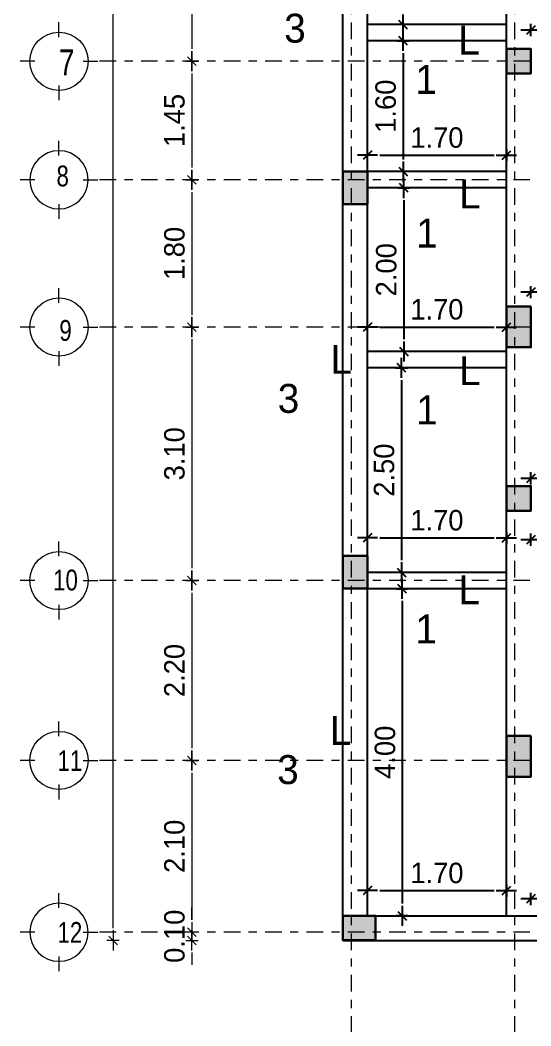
# Model space of a CAD drawing. Header units: inches. Extents: x -1583 to -1389, y -6910 to -6586.
# Drawn here: x -1456.9 to -1450.64, y -6733.02 to -6720.72 of the extents above; entities that cross this region are included whole.
import ezdxf

# ---------------------------------------------------------------- set-up
doc = ezdxf.new("R2010")
doc.units = ezdxf.units.IN
doc.header["$MEASUREMENT"] = 0
doc.linetypes.add('CENTERX2', pattern=[101.6, 63.5, -12.7, 12.7, -12.7])
doc.linetypes.add('DASHDOTX2', pattern=[50.8, 25.4, -12.7, 0, -12.7])
for name, color, linetype in [('Axsis', 8, 'CENTERX2'), ('footing', 5, 'Continuous'), ('U-r-p', 7, 'Continuous')]:
    doc.layers.add(name, color=color, linetype=linetype)
for name, color, linetype, lineweight in [('COLUMNS', 3, 'Continuous', 30), ('dime', 240, 'Continuous', 13), ('ejes', 134, 'Continuous', 15), ('F DIM IN', 147, 'Continuous', 5), ('st', 41, 'Continuous', 15), ('wall', 7, 'Continuous', 30)]:
    doc.layers.add(name, color=color, linetype=linetype, lineweight=lineweight)
doc.styles.add('ARIAL', font='arialbd.ttf', dxfattribs={"width": 0.8, "height": 500})
doc.styles.add('AX', font='xarab.shx', dxfattribs={"height": 0.12})
doc.styles.add('SOSA', font='sosa.shx')
doc.dimstyles.new('DIM-50', dxfattribs={"dimtxt": 0.25, "dimasz": 0.15, "dimexe": 0, "dimexo": 0, "dimgap": 0.05, "dimtad": 1, "dimzin": 0, "dimdsep": 46, "dimtxsty": 'SOSA', "dimblk1": 'DIM-TICK', "dimblk2": 'DIM-TICK', "dimsah": 1, "dimcen": 1, "dimse1": 1, "dimse2": 1, "dimclrd": 251, "dimclrt": 4, "dimadec": 0, "dimazin": 0, "dimtfac": 1.5, "dimtix": 1, "dimtmove": 0, "dimatfit": 0, "dimldrblk": 'DIM-TICK', "dimfxl": 1, "dimtolj": 1, "dimtzin": 0, "dimarcsym": 0})

# ---------------------------------------------------------------- blocks, each defined once
blk = doc.blocks.new('12556')
at = {"layer": 'COLUMNS'}
h = blk.add_hatch(color=1, dxfattribs=at)
h.set_gradient(color1=(0, 255, 0), color2=(0, 77, 0), rotation=45, centered=1, one_color=1, tint=0.15, name='INVCYLINDER')
h.paths.add_polyline_path([(764545.961, 2210423.449), (764545.661, 2210423.449), (764545.661, 2210422.949), (764545.961, 2210422.949)])
h = blk.add_hatch(color=1, dxfattribs=at)
h.set_gradient(color1=(0, 255, 0), color2=(0, 77, 0), rotation=45, centered=1, one_color=1, tint=0.15, name='INVCYLINDER')
h.paths.add_polyline_path([(764545.961, 2210418.197), (764545.661, 2210418.197), (764545.661, 2210417.697), (764545.961, 2210417.697)])
at = {"layer": 'COLUMNS', "color": 3}
for points in [[(764545.961, 2210423.449), (764545.661, 2210423.449), (764545.661, 2210422.949), (764545.961, 2210422.949)], [(764545.961, 2210418.197), (764545.661, 2210418.197), (764545.661, 2210417.697), (764545.961, 2210417.697)]]:
    blk.add_lwpolyline(points, close=True, dxfattribs=at)
blk = doc.blocks.new('44545')
at = {"layer": 'COLUMNS'}
h = blk.add_hatch(color=1, dxfattribs=at)
h.set_gradient(color1=(0, 255, 0), color2=(0, 77, 0), rotation=45, centered=1, one_color=1, tint=0.15, name='INVCYLINDER')
h.paths.add_polyline_path([(764585.932, 2210425.737), (764585.632, 2210425.737), (764585.632, 2210425.337), (764585.932, 2210425.337)])
h = blk.add_hatch(color=1, dxfattribs=at)
h.set_gradient(color1=(0, 255, 0), color2=(0, 77, 0), rotation=45, centered=1, one_color=1, tint=0.15, name='INVCYLINDER')
h.paths.add_polyline_path([(764585.932, 2210421.037), (764585.632, 2210421.037), (764585.632, 2210420.637), (764585.932, 2210420.637)])
h = blk.add_hatch(color=1, dxfattribs=at)
h.set_gradient(color1=(0, 255, 0), color2=(0, 77, 0), rotation=45, centered=1, one_color=1, tint=0.15, name='INVCYLINDER')
h.paths.add_polyline_path([(764586.032, 2210416.337), (764586.032, 2210416.637), (764585.632, 2210416.637), (764585.632, 2210416.337)])
at = {"layer": 'COLUMNS', "color": 3}
for points in [[(764585.932, 2210425.737), (764585.632, 2210425.737), (764585.632, 2210425.337), (764585.932, 2210425.337)], [(764585.932, 2210421.037), (764585.632, 2210421.037), (764585.632, 2210420.637), (764585.932, 2210420.637)], [(764586.032, 2210416.337), (764586.032, 2210416.637), (764585.632, 2210416.637), (764585.632, 2210416.337)]]:
    blk.add_lwpolyline(points, close=True, dxfattribs=at)
blk = doc.blocks.new('1215447849')
at = {"layer": 'F DIM IN', "color": 0}
for p, q in [((2873.41, -5903.636), (2873.41, -5903.456)), ((2873.114, -5903.932), (2872.934, -5903.932)), ((2873.706, -5903.932), (2873.886, -5903.932)), ((2873.41, -5904.228), (2873.41, -5904.408))]:
    blk.add_line(p, q, dxfattribs=at)
blk.add_circle((2873.41, -5903.932), 0.356, dxfattribs=at)
blk = doc.blocks.new('DIM-TICK')
for p, q in [((-0.82, 0), (0.82, 0)), ((-0.354, -0.354), (0.354, 0.354)), ((0, 0.5), (0, -0.5))]:
    blk.add_line(p, q)
blk = doc.blocks.new('*D30')
at = {"layer": 'Defpoints', "color": 0, "transparency": 16777216}
for p in [(-1799.291, -6615.995), (-1799.469, -6618.345), (-1799.291, -6618.345)]:
    blk.add_point(p, dxfattribs=at)
at = {"layer": 'dime', "color": 251, "lineweight": -2, "transparency": 16777216}
blk.add_line((-1799.469, -6616.145), (-1799.469, -6618.195), dxfattribs=at)
at = {"layer": 'dime', "color": 251, "lineweight": -2, "transparency": 16777216, "xscale": 0.15, "yscale": 0.15, "zscale": 0.15}
for p, rotation in [((-1799.469, -6615.995), 90), ((-1799.469, -6618.345), 270)]:
    blk.add_blockref('DIM-TICK', p, dxfattribs=dict(at, rotation=rotation))
at = {"layer": 'dime', "color": 4, "transparency": 16777216, "insert": (-1799.682, -6617.17), "char_height": 0.25, "attachment_point": 5, "rotation": 90, "style": 'SOSA'}
blk.add_mtext('\\A1;2.35', dxfattribs=at)
blk = doc.blocks.new('*D31')
at = {"layer": 'Defpoints', "color": 0, "transparency": 16777216}
for p in [(-1799.291, -6618.345), (-1799.469, -6619.795), (-1799.304, -6619.795)]:
    blk.add_point(p, dxfattribs=at)
at = {"layer": 'dime', "color": 251, "lineweight": -2, "transparency": 16777216}
blk.add_line((-1799.469, -6618.495), (-1799.469, -6619.645), dxfattribs=at)
at = {"layer": 'dime', "color": 251, "lineweight": -2, "transparency": 16777216, "xscale": 0.15, "yscale": 0.15, "zscale": 0.15}
for p, rotation in [((-1799.469, -6618.345), 90), ((-1799.469, -6619.795), 270)]:
    blk.add_blockref('DIM-TICK', p, dxfattribs=dict(at, rotation=rotation))
at = {"layer": 'dime', "color": 4, "transparency": 16777216, "insert": (-1799.682, -6619.07), "char_height": 0.25, "attachment_point": 5, "rotation": 90, "style": 'SOSA'}
blk.add_mtext('\\A1;1.45', dxfattribs=at)
blk = doc.blocks.new('*D32')
at = {"layer": 'Defpoints', "color": 0, "transparency": 16777216}
for p in [(-1799.304, -6619.795), (-1799.469, -6621.595), (-1799.345, -6621.595)]:
    blk.add_point(p, dxfattribs=at)
at = {"layer": 'dime', "color": 251, "lineweight": -2, "transparency": 16777216}
blk.add_line((-1799.469, -6619.945), (-1799.469, -6621.445), dxfattribs=at)
at = {"layer": 'dime', "color": 251, "lineweight": -2, "transparency": 16777216, "xscale": 0.15, "yscale": 0.15, "zscale": 0.15}
for p, rotation in [((-1799.469, -6619.795), 90), ((-1799.469, -6621.595), 270)]:
    blk.add_blockref('DIM-TICK', p, dxfattribs=dict(at, rotation=rotation))
at = {"layer": 'dime', "color": 4, "transparency": 16777216, "insert": (-1799.682, -6620.695), "char_height": 0.25, "attachment_point": 5, "rotation": 90, "style": 'SOSA'}
blk.add_mtext('\\A1;1.80', dxfattribs=at)
blk = doc.blocks.new('*D33')
at = {"layer": 'Defpoints', "color": 0, "transparency": 16777216}
for p in [(-1799.345, -6621.595), (-1799.469, -6624.695), (-1799.414, -6624.695)]:
    blk.add_point(p, dxfattribs=at)
at = {"layer": 'dime', "color": 251, "lineweight": -2, "transparency": 16777216}
blk.add_line((-1799.469, -6621.745), (-1799.469, -6624.545), dxfattribs=at)
at = {"layer": 'dime', "color": 251, "lineweight": -2, "transparency": 16777216, "xscale": 0.15, "yscale": 0.15, "zscale": 0.15}
for p, rotation in [((-1799.469, -6621.595), 90), ((-1799.469, -6624.695), 270)]:
    blk.add_blockref('DIM-TICK', p, dxfattribs=dict(at, rotation=rotation))
at = {"layer": 'dime', "color": 4, "transparency": 16777216, "insert": (-1799.682, -6623.145), "char_height": 0.25, "attachment_point": 5, "rotation": 90, "style": 'SOSA'}
blk.add_mtext('\\A1;3.10', dxfattribs=at)
blk = doc.blocks.new('*D34')
at = {"layer": 'Defpoints', "color": 0, "transparency": 16777216}
for p in [(-1799.414, -6624.695), (-1799.469, -6626.895), (-1799.335, -6626.895)]:
    blk.add_point(p, dxfattribs=at)
at = {"layer": 'dime', "color": 251, "lineweight": -2, "transparency": 16777216}
blk.add_line((-1799.469, -6624.845), (-1799.469, -6626.745), dxfattribs=at)
at = {"layer": 'dime', "color": 251, "lineweight": -2, "transparency": 16777216, "xscale": 0.15, "yscale": 0.15, "zscale": 0.15}
for p, rotation in [((-1799.469, -6624.695), 90), ((-1799.469, -6626.895), 270)]:
    blk.add_blockref('DIM-TICK', p, dxfattribs=dict(at, rotation=rotation))
at = {"layer": 'dime', "color": 4, "transparency": 16777216, "insert": (-1799.682, -6625.795), "char_height": 0.25, "attachment_point": 5, "rotation": 90, "style": 'SOSA'}
blk.add_mtext('\\A1;2.20', dxfattribs=at)
blk = doc.blocks.new('*D35')
at = {"layer": 'Defpoints', "color": 0, "transparency": 16777216}
for p in [(-1799.335, -6626.895), (-1799.521, -6628.995), (-1799.469, -6628.995)]:
    blk.add_point(p, dxfattribs=at)
at = {"layer": 'dime', "color": 251, "lineweight": -2, "transparency": 16777216}
blk.add_line((-1799.469, -6627.045), (-1799.469, -6628.845), dxfattribs=at)
at = {"layer": 'dime', "color": 251, "lineweight": -2, "transparency": 16777216, "xscale": 0.15, "yscale": 0.15, "zscale": 0.15}
for p, rotation in [((-1799.469, -6626.895), 90), ((-1799.469, -6628.995), 270)]:
    blk.add_blockref('DIM-TICK', p, dxfattribs=dict(at, rotation=rotation))
at = {"layer": 'dime', "color": 4, "transparency": 16777216, "insert": (-1799.682, -6627.945), "char_height": 0.25, "attachment_point": 5, "rotation": 90, "style": 'SOSA'}
blk.add_mtext('\\A1;2.10', dxfattribs=at)
blk = doc.blocks.new('*D36')
at = {"layer": 'Defpoints', "color": 0, "transparency": 16777216}
for p in [(-1799.521, -6628.995), (-1799.469, -6629.095), (-1797.62, -6629.095)]:
    blk.add_point(p, dxfattribs=at)
at = {"layer": 'dime', "color": 251, "lineweight": -2, "transparency": 16777216}
for p, q in [((-1799.469, -6628.845), (-1799.469, -6628.695)), ((-1799.469, -6628.995), (-1799.469, -6629.095)), ((-1799.469, -6629.245), (-1799.469, -6629.395))]:
    blk.add_line(p, q, dxfattribs=at)
at = {"layer": 'dime', "color": 251, "lineweight": -2, "transparency": 16777216, "xscale": 0.15, "yscale": 0.15, "zscale": 0.15}
for p, rotation in [((-1799.469, -6628.995), 270), ((-1799.469, -6629.095), 90)]:
    blk.add_blockref('DIM-TICK', p, dxfattribs=dict(at, rotation=rotation))
at = {"layer": 'dime', "color": 4, "transparency": 16777216, "insert": (-1799.682, -6629.045), "char_height": 0.25, "attachment_point": 5, "rotation": 90, "style": 'SOSA'}
blk.add_mtext('\\A1;0.10', dxfattribs=at)
blk = doc.blocks.new('*D38')
at = {"layer": 'Defpoints', "color": 0, "transparency": 16777216}
for p in [(-1800.434, -6599.095), (-1797.62, -6599.095), (-1797.62, -6629.095)]:
    blk.add_point(p, dxfattribs=at)
at = {"layer": 'dime', "color": 251, "lineweight": -2, "transparency": 16777216}
blk.add_line((-1800.434, -6628.945), (-1800.434, -6599.245), dxfattribs=at)
at = {"layer": 'dime', "color": 251, "lineweight": -2, "transparency": 16777216, "xscale": 0.15, "yscale": 0.15, "zscale": 0.15}
for p, rotation in [((-1800.434, -6599.095), 90), ((-1800.434, -6629.095), 270)]:
    blk.add_blockref('DIM-TICK', p, dxfattribs=dict(at, rotation=rotation))
at = {"layer": 'dime', "color": 4, "transparency": 16777216, "insert": (-1800.648, -6614.095), "char_height": 0.25, "attachment_point": 5, "rotation": 90, "style": 'SOSA'}
blk.add_mtext('\\A1;30.00', dxfattribs=at)
blk = doc.blocks.new('*D39')
at = {"layer": 'Defpoints', "color": 0, "transparency": 16777216}
for p in [(-1797.62, -6629.095), (-1797.52, -6629.095), (-1797.52, -6631.547)]:
    blk.add_point(p, dxfattribs=at)
at = {"layer": 'dime', "color": 251, "lineweight": -2, "transparency": 16777216}
for p, q in [((-1797.77, -6631.547), (-1797.92, -6631.547)), ((-1797.62, -6631.547), (-1797.52, -6631.547)), ((-1797.37, -6631.547), (-1797.22, -6631.547))]:
    blk.add_line(p, q, dxfattribs=at)
at = {"layer": 'dime', "color": 251, "lineweight": -2, "transparency": 16777216, "xscale": 0.15, "yscale": 0.15, "zscale": 0.15}
blk.add_blockref('DIM-TICK', (-1797.62, -6631.547), dxfattribs=at)
at = {"layer": 'dime', "color": 251, "lineweight": -2, "transparency": 16777216, "xscale": 0.15, "yscale": 0.15, "zscale": 0.15, "rotation": 180}
blk.add_blockref('DIM-TICK', (-1797.52, -6631.547), dxfattribs=at)
at = {"layer": 'dime', "color": 4, "transparency": 16777216, "insert": (-1797.57, -6631.333), "char_height": 0.25, "attachment_point": 5, "style": 'SOSA'}
blk.add_mtext('\\A1;0.10', dxfattribs=at)
blk = doc.blocks.new('*D40')
at = {"layer": 'Defpoints', "color": 0, "transparency": 16777216}
for p in [(-1797.52, -6629.095), (-1795.52, -6630.349), (-1795.52, -6631.547)]:
    blk.add_point(p, dxfattribs=at)
at = {"layer": 'dime', "color": 251, "lineweight": -2, "transparency": 16777216}
blk.add_line((-1797.37, -6631.547), (-1795.67, -6631.547), dxfattribs=at)
at = {"layer": 'dime', "color": 251, "lineweight": -2, "transparency": 16777216, "xscale": 0.15, "yscale": 0.15, "zscale": 0.15, "rotation": 180}
blk.add_blockref('DIM-TICK', (-1797.52, -6631.547), dxfattribs=at)
at = {"layer": 'dime', "color": 251, "lineweight": -2, "transparency": 16777216, "xscale": 0.15, "yscale": 0.15, "zscale": 0.15}
blk.add_blockref('DIM-TICK', (-1795.52, -6631.547), dxfattribs=at)
at = {"layer": 'dime', "color": 4, "transparency": 16777216, "insert": (-1796.52, -6631.333), "char_height": 0.25, "attachment_point": 5, "style": 'SOSA'}
blk.add_mtext('\\A1;2.00', dxfattribs=at)
blk = doc.blocks.new('*D51')
at = {"layer": 'Defpoints', "color": 0, "transparency": 16777216}
for p in [(-1797.62, -6629.095), (-1781.62, -6629.095), (-1781.62, -6632.051)]:
    blk.add_point(p, dxfattribs=at)
at = {"layer": 'dime', "color": 251, "lineweight": -2, "transparency": 16777216}
blk.add_line((-1797.47, -6632.051), (-1781.77, -6632.051), dxfattribs=at)
at = {"layer": 'dime', "color": 251, "lineweight": -2, "transparency": 16777216, "xscale": 0.15, "yscale": 0.15, "zscale": 0.15, "rotation": 180}
blk.add_blockref('DIM-TICK', (-1797.62, -6632.051), dxfattribs=at)
at = {"layer": 'dime', "color": 251, "lineweight": -2, "transparency": 16777216, "xscale": 0.15, "yscale": 0.15, "zscale": 0.15}
blk.add_blockref('DIM-TICK', (-1781.62, -6632.051), dxfattribs=at)
at = {"layer": 'dime', "color": 4, "transparency": 16777216, "insert": (-1789.62, -6631.837), "char_height": 0.25, "attachment_point": 5, "style": 'SOSA'}
blk.add_mtext('\\A1;16.00', dxfattribs=at)
blk = doc.blocks.new('U-r-p')
at = {"layer": 'U-r-p', "color": 4, "style": 'AX', "flags": 4}
for tag, p, height in [('R', (0.1356, 0.2047), 0.2304), ('1', (-0.3182, -0.04), 0.192)]:
    blk.add_attdef(tag, p, '', height=height, dxfattribs=at)
blk = doc.blocks.new('*D349')
at = {"layer": 'Defpoints', "color": 0, "transparency": 16777216}
for p in [(-1449.444, -6720.84), (-1450.644, -6721.121), (-1449.444, -6721.121)]:
    blk.add_point(p, dxfattribs=at)
at = {"layer": 'footing', "color": 251, "lineweight": -2, "transparency": 16777216}
blk.add_line((-1450.494, -6720.84), (-1449.594, -6720.84), dxfattribs=at)
at = {"layer": 'footing', "color": 251, "lineweight": -2, "transparency": 16777216, "xscale": 0.15, "yscale": 0.15, "zscale": 0.15, "rotation": 180}
blk.add_blockref('DIM-TICK', (-1450.644, -6720.84), dxfattribs=at)
at = {"layer": 'footing', "color": 251, "lineweight": -2, "transparency": 16777216, "xscale": 0.15, "yscale": 0.15, "zscale": 0.15}
blk.add_blockref('DIM-TICK', (-1449.444, -6720.84), dxfattribs=at)
at = {"layer": 'footing', "color": 4, "transparency": 16777216, "insert": (-1450.044, -6720.626), "char_height": 0.25, "attachment_point": 5, "style": 'SOSA'}
blk.add_mtext('\\A1;1.20', dxfattribs=at)
blk = doc.blocks.new('*D351')
at = {"layer": 'Defpoints', "color": 0, "transparency": 16777216}
for p in [(-1452.644, -6718.671), (-1452.21, -6718.671), (-1452.644, -6720.771)]:
    blk.add_point(p, dxfattribs=at)
at = {"layer": 'footing', "color": 251, "lineweight": -2, "transparency": 16777216}
blk.add_line((-1452.21, -6720.621), (-1452.21, -6718.821), dxfattribs=at)
at = {"layer": 'footing', "color": 251, "lineweight": -2, "transparency": 16777216, "xscale": 0.15, "yscale": 0.15, "zscale": 0.15}
for p, rotation in [((-1452.21, -6718.671), 90), ((-1452.21, -6720.771), 270)]:
    blk.add_blockref('DIM-TICK', p, dxfattribs=dict(at, rotation=rotation))
at = {"layer": 'footing', "color": 4, "transparency": 16777216, "insert": (-1452.424, -6719.721), "char_height": 0.25, "attachment_point": 5, "rotation": 90, "style": 'SOSA'}
blk.add_mtext('\\A1;2.10', dxfattribs=at)
blk = doc.blocks.new('*D353')
at = {"layer": 'Defpoints', "color": 0, "transparency": 16777216}
for p in [(-1452.644, -6720.971), (-1452.644, -6722.571), (-1452.207, -6722.571)]:
    blk.add_point(p, dxfattribs=at)
at = {"layer": 'footing', "color": 251, "lineweight": -2, "transparency": 16777216}
blk.add_line((-1452.207, -6721.121), (-1452.207, -6722.421), dxfattribs=at)
at = {"layer": 'footing', "color": 251, "lineweight": -2, "transparency": 16777216, "xscale": 0.15, "yscale": 0.15, "zscale": 0.15}
for p, rotation in [((-1452.207, -6720.971), 90), ((-1452.207, -6722.571), 270)]:
    blk.add_blockref('DIM-TICK', p, dxfattribs=dict(at, rotation=rotation))
at = {"layer": 'footing', "color": 4, "transparency": 16777216, "insert": (-1452.421, -6721.771), "char_height": 0.25, "attachment_point": 5, "rotation": 90, "style": 'SOSA'}
blk.add_mtext('\\A1;1.60', dxfattribs=at)
blk = doc.blocks.new('*D354')
at = {"layer": 'Defpoints', "color": 0, "transparency": 16777216}
for p in [(-1450.944, -6722.37), (-1452.644, -6722.571), (-1450.944, -6722.571)]:
    blk.add_point(p, dxfattribs=at)
at = {"layer": 'footing', "color": 251, "lineweight": -2, "transparency": 16777216}
blk.add_line((-1452.494, -6722.37), (-1451.094, -6722.37), dxfattribs=at)
at = {"layer": 'footing', "color": 251, "lineweight": -2, "transparency": 16777216, "xscale": 0.15, "yscale": 0.15, "zscale": 0.15, "rotation": 180}
blk.add_blockref('DIM-TICK', (-1452.644, -6722.37), dxfattribs=at)
at = {"layer": 'footing', "color": 251, "lineweight": -2, "transparency": 16777216, "xscale": 0.15, "yscale": 0.15, "zscale": 0.15}
blk.add_blockref('DIM-TICK', (-1450.944, -6722.37), dxfattribs=at)
at = {"layer": 'footing', "color": 4, "transparency": 16777216, "insert": (-1451.794, -6722.156), "char_height": 0.25, "attachment_point": 5, "style": 'SOSA'}
blk.add_mtext('\\A1;1.70', dxfattribs=at)
blk = doc.blocks.new('*D355')
at = {"layer": 'Defpoints', "color": 0, "transparency": 16777216}
for p in [(-1452.644, -6722.771), (-1452.644, -6724.771), (-1452.199, -6724.771)]:
    blk.add_point(p, dxfattribs=at)
at = {"layer": 'footing', "color": 251, "lineweight": -2, "transparency": 16777216}
blk.add_line((-1452.199, -6722.921), (-1452.199, -6724.621), dxfattribs=at)
at = {"layer": 'footing', "color": 251, "lineweight": -2, "transparency": 16777216, "xscale": 0.15, "yscale": 0.15, "zscale": 0.15}
for p, rotation in [((-1452.199, -6722.771), 90), ((-1452.199, -6724.771), 270)]:
    blk.add_blockref('DIM-TICK', p, dxfattribs=dict(at, rotation=rotation))
at = {"layer": 'footing', "color": 4, "transparency": 16777216, "insert": (-1452.413, -6723.771), "char_height": 0.25, "attachment_point": 5, "rotation": 90, "style": 'SOSA'}
blk.add_mtext('\\A1;2.00', dxfattribs=at)
blk = doc.blocks.new('*D356')
at = {"layer": 'Defpoints', "color": 0, "transparency": 16777216}
for p in [(-1450.944, -6724.471), (-1452.644, -6724.771), (-1450.944, -6724.771)]:
    blk.add_point(p, dxfattribs=at)
at = {"layer": 'footing', "color": 251, "lineweight": -2, "transparency": 16777216}
blk.add_line((-1452.494, -6724.471), (-1451.094, -6724.471), dxfattribs=at)
at = {"layer": 'footing', "color": 251, "lineweight": -2, "transparency": 16777216, "xscale": 0.15, "yscale": 0.15, "zscale": 0.15, "rotation": 180}
blk.add_blockref('DIM-TICK', (-1452.644, -6724.471), dxfattribs=at)
at = {"layer": 'footing', "color": 251, "lineweight": -2, "transparency": 16777216, "xscale": 0.15, "yscale": 0.15, "zscale": 0.15}
blk.add_blockref('DIM-TICK', (-1450.944, -6724.471), dxfattribs=at)
at = {"layer": 'footing', "color": 4, "transparency": 16777216, "insert": (-1451.794, -6724.256), "char_height": 0.25, "attachment_point": 5, "style": 'SOSA'}
blk.add_mtext('\\A1;1.70', dxfattribs=at)
blk = doc.blocks.new('*D357')
at = {"layer": 'Defpoints', "color": 0, "transparency": 16777216}
for p in [(-1452.644, -6724.971), (-1452.644, -6727.471), (-1452.227, -6727.471)]:
    blk.add_point(p, dxfattribs=at)
at = {"layer": 'footing', "color": 251, "lineweight": -2, "transparency": 16777216}
blk.add_line((-1452.227, -6725.121), (-1452.227, -6727.321), dxfattribs=at)
at = {"layer": 'footing', "color": 251, "lineweight": -2, "transparency": 16777216, "xscale": 0.15, "yscale": 0.15, "zscale": 0.15}
for p, rotation in [((-1452.227, -6724.971), 90), ((-1452.227, -6727.471), 270)]:
    blk.add_blockref('DIM-TICK', p, dxfattribs=dict(at, rotation=rotation))
at = {"layer": 'footing', "color": 4, "transparency": 16777216, "insert": (-1452.44, -6726.221), "char_height": 0.25, "attachment_point": 5, "rotation": 90, "style": 'SOSA'}
blk.add_mtext('\\A1;2.50', dxfattribs=at)
blk = doc.blocks.new('*D358')
at = {"layer": 'Defpoints', "color": 0, "transparency": 16777216}
for p in [(-1450.944, -6727.049), (-1452.644, -6727.471), (-1450.944, -6727.471)]:
    blk.add_point(p, dxfattribs=at)
at = {"layer": 'footing', "color": 251, "lineweight": -2, "transparency": 16777216}
blk.add_line((-1452.494, -6727.049), (-1451.094, -6727.049), dxfattribs=at)
at = {"layer": 'footing', "color": 251, "lineweight": -2, "transparency": 16777216, "xscale": 0.15, "yscale": 0.15, "zscale": 0.15, "rotation": 180}
blk.add_blockref('DIM-TICK', (-1452.644, -6727.049), dxfattribs=at)
at = {"layer": 'footing', "color": 251, "lineweight": -2, "transparency": 16777216, "xscale": 0.15, "yscale": 0.15, "zscale": 0.15}
blk.add_blockref('DIM-TICK', (-1450.944, -6727.049), dxfattribs=at)
at = {"layer": 'footing', "color": 4, "transparency": 16777216, "insert": (-1451.794, -6726.835), "char_height": 0.25, "attachment_point": 5, "style": 'SOSA'}
blk.add_mtext('\\A1;1.70', dxfattribs=at)
blk = doc.blocks.new('*D359')
at = {"layer": 'Defpoints', "color": 0, "transparency": 16777216}
for p in [(-1450.644, -6726.322), (-1450.644, -6726.471), (-1445.444, -6726.471)]:
    blk.add_point(p, dxfattribs=at)
at = {"layer": 'footing', "color": 251, "lineweight": -2, "transparency": 16777216}
blk.add_line((-1445.594, -6726.322), (-1450.494, -6726.322), dxfattribs=at)
at = {"layer": 'footing', "color": 251, "lineweight": -2, "transparency": 16777216, "xscale": 0.15, "yscale": 0.15, "zscale": 0.15, "rotation": 180}
blk.add_blockref('DIM-TICK', (-1450.644, -6726.322), dxfattribs=at)
at = {"layer": 'footing', "color": 251, "lineweight": -2, "transparency": 16777216, "xscale": 0.15, "yscale": 0.15, "zscale": 0.15}
blk.add_blockref('DIM-TICK', (-1445.444, -6726.322), dxfattribs=at)
at = {"layer": 'footing', "color": 4, "transparency": 16777216, "insert": (-1448.044, -6726.108), "char_height": 0.25, "attachment_point": 5, "style": 'SOSA'}
blk.add_mtext('\\A1;5.20', dxfattribs=at)
blk = doc.blocks.new('*D362')
at = {"layer": 'Defpoints', "color": 0, "transparency": 16777216}
for p in [(-1452.644, -6727.671), (-1452.644, -6731.671), (-1452.219, -6731.671)]:
    blk.add_point(p, dxfattribs=at)
at = {"layer": 'footing', "color": 251, "lineweight": -2, "transparency": 16777216}
blk.add_line((-1452.219, -6727.821), (-1452.219, -6731.521), dxfattribs=at)
at = {"layer": 'footing', "color": 251, "lineweight": -2, "transparency": 16777216, "xscale": 0.15, "yscale": 0.15, "zscale": 0.15}
for p, rotation in [((-1452.219, -6727.671), 90), ((-1452.219, -6731.671), 270)]:
    blk.add_blockref('DIM-TICK', p, dxfattribs=dict(at, rotation=rotation))
at = {"layer": 'footing', "color": 4, "transparency": 16777216, "insert": (-1452.429, -6729.671), "char_height": 0.25, "attachment_point": 5, "rotation": 90, "style": 'SOSA'}
blk.add_mtext('\\A1;4.00', dxfattribs=at)
blk = doc.blocks.new('*D363')
at = {"layer": 'Defpoints', "color": 0, "transparency": 16777216}
for p in [(-1450.944, -6731.362), (-1452.644, -6731.671), (-1450.944, -6731.671)]:
    blk.add_point(p, dxfattribs=at)
at = {"layer": 'footing', "color": 251, "lineweight": -2, "transparency": 16777216}
blk.add_line((-1452.494, -6731.362), (-1451.094, -6731.362), dxfattribs=at)
at = {"layer": 'footing', "color": 251, "lineweight": -2, "transparency": 16777216, "xscale": 0.15, "yscale": 0.15, "zscale": 0.15, "rotation": 180}
blk.add_blockref('DIM-TICK', (-1452.644, -6731.362), dxfattribs=at)
at = {"layer": 'footing', "color": 251, "lineweight": -2, "transparency": 16777216, "xscale": 0.15, "yscale": 0.15, "zscale": 0.15}
blk.add_blockref('DIM-TICK', (-1450.944, -6731.362), dxfattribs=at)
at = {"layer": 'footing', "color": 4, "transparency": 16777216, "insert": (-1451.794, -6731.148), "char_height": 0.25, "attachment_point": 5, "style": 'SOSA'}
blk.add_mtext('\\A1;1.70', dxfattribs=at)
blk = doc.blocks.new('*D365')
at = {"layer": 'Defpoints', "color": 0, "transparency": 16777216}
for p in [(-1442.044, -6731.465), (-1450.644, -6731.671), (-1442.044, -6731.671)]:
    blk.add_point(p, dxfattribs=at)
at = {"layer": 'footing', "color": 251, "lineweight": -2, "transparency": 16777216}
blk.add_line((-1450.494, -6731.465), (-1442.194, -6731.465), dxfattribs=at)
at = {"layer": 'footing', "color": 251, "lineweight": -2, "transparency": 16777216, "xscale": 0.15, "yscale": 0.15, "zscale": 0.15, "rotation": 180}
blk.add_blockref('DIM-TICK', (-1450.644, -6731.465), dxfattribs=at)
at = {"layer": 'footing', "color": 251, "lineweight": -2, "transparency": 16777216, "xscale": 0.15, "yscale": 0.15, "zscale": 0.15}
blk.add_blockref('DIM-TICK', (-1442.044, -6731.465), dxfattribs=at)
at = {"layer": 'footing', "color": 4, "transparency": 16777216, "insert": (-1446.344, -6731.251), "char_height": 0.25, "attachment_point": 5, "style": 'SOSA'}
blk.add_mtext('\\A1;8.60', dxfattribs=at)
blk = doc.blocks.new('*D368')
at = {"layer": 'Defpoints', "color": 0, "transparency": 16777216}
for p in [(-1450.644, -6726.671), (-1445.644, -6726.671), (-1445.644, -6727.072)]:
    blk.add_point(p, dxfattribs=at)
at = {"layer": 'footing', "color": 251, "lineweight": -2, "transparency": 16777216}
blk.add_line((-1450.494, -6727.072), (-1445.794, -6727.072), dxfattribs=at)
at = {"layer": 'footing', "color": 251, "lineweight": -2, "transparency": 16777216, "xscale": 0.15, "yscale": 0.15, "zscale": 0.15, "rotation": 180}
blk.add_blockref('DIM-TICK', (-1450.644, -6727.072), dxfattribs=at)
at = {"layer": 'footing', "color": 251, "lineweight": -2, "transparency": 16777216, "xscale": 0.15, "yscale": 0.15, "zscale": 0.15}
blk.add_blockref('DIM-TICK', (-1445.644, -6727.072), dxfattribs=at)
at = {"layer": 'footing', "color": 4, "transparency": 16777216, "insert": (-1448.144, -6726.862), "char_height": 0.25, "attachment_point": 5, "style": 'SOSA'}
blk.add_mtext('\\A1;5.00', dxfattribs=at)
blk = doc.blocks.new('*D374')
at = {"layer": 'Defpoints', "color": 0, "transparency": 16777216}
for p in [(-1444.944, -6724.045), (-1450.644, -6724.471), (-1444.944, -6724.469)]:
    blk.add_point(p, dxfattribs=at)
at = {"layer": 'footing', "color": 251, "lineweight": -2, "transparency": 16777216}
blk.add_line((-1450.494, -6724.045), (-1445.094, -6724.045), dxfattribs=at)
at = {"layer": 'footing', "color": 251, "lineweight": -2, "transparency": 16777216, "xscale": 0.15, "yscale": 0.15, "zscale": 0.15, "rotation": 180}
blk.add_blockref('DIM-TICK', (-1450.644, -6724.045), dxfattribs=at)
at = {"layer": 'footing', "color": 251, "lineweight": -2, "transparency": 16777216, "xscale": 0.15, "yscale": 0.15, "zscale": 0.15}
blk.add_blockref('DIM-TICK', (-1444.944, -6724.045), dxfattribs=at)
at = {"layer": 'footing', "color": 4, "transparency": 16777216, "insert": (-1447.794, -6723.83), "char_height": 0.25, "attachment_point": 5, "style": 'SOSA'}
blk.add_mtext('\\A1;5.70', dxfattribs=at)
blk = doc.blocks.new('25698555')
at = {"layer": 'Axsis', "color": 251, "linetype": 'DASHDOTX2', "lineweight": 5, "ltscale": 0.008, "true_color": 0x636466}
for p, q in [((-1797.52, -6596.095), (-1797.52, -6632.095)), ((-1795.52, -6596.095), (-1795.52, -6632.095)), ((-1778.62, -6618.345), (-1800.62, -6618.345)), ((-1778.62, -6619.795), (-1800.62, -6619.795)), ((-1778.62, -6621.595), (-1800.62, -6621.595)), ((-1778.62, -6624.695), (-1800.62, -6624.695)), ((-1778.62, -6626.895), (-1800.62, -6626.895)), ((-1778.62, -6628.995), (-1800.62, -6628.995))]:
    blk.add_line(p, q, dxfattribs=at)
at = {"layer": 'wall', "color": 116, "true_color": 0x136734, "rotation": 270}
for p in [(4102.836, -3744.935), (4102.836, -3748.185), (4102.836, -3751.285), (4102.836, -3753.485)]:
    blk.add_blockref('1215447849', p, dxfattribs=at)
at = {"layer": 'wall', "color": 116, "true_color": 0x136734, "xscale": -1, "rotation": 270}
for p in [(4102.836, -9493.205), (4102.836, -9502.405)]:
    blk.add_blockref('1215447849', p, dxfattribs=at)
at = {"layer": 'ejes', "color": 116, "ltscale": 0.05, "true_color": 0x136734, "style": 'ARIAL'}
for s, insert, char_height, width, attachment_point in [('{\\fBankGothic Md BT|b0|i0|c178|p34;7}', (-1800.906, -6618.519), 0.3185, 0.33846, 9), ('{\\fBankGothic Md BT|b0|i0|c178|p34;8}', (-1800.975, -6619.879), 0.2548, 0.27077, 9), ('{\\fBankGothic Md BT|b0|i0|c178|p34;9}', (-1800.94, -6621.768), 0.2548, 0.27077, 9), ('{\\fBankGothic Md BT|b0|i0|c178|p34;10}', (-1800.865, -6624.82), 0.2548, 0.27077, 9), ('{\\fBankGothic Md BT|b0|i0|c178|p34;11}', (-1800.811, -6626.77), 0.2548, 0.27077, 3), ('{\\fBankGothic Md BT|b0|i0|c178|p34;12}', (-1800.811, -6628.87), 0.2548, 0.27077, 3)]:
    blk.add_mtext(s, dxfattribs=dict(at, insert=insert, char_height=char_height, width=width, attachment_point=attachment_point))
at = {"layer": 'dime', "color": 1}
dim = blk.add_linear_dim(base=(-1800.434, -6599.095), p1=(-1797.62, -6629.095), p2=(-1797.62, -6599.095), angle=90, dimstyle='DIM-50', dxfattribs=at)
dim.commit()
dim.dimension.update_dxf_attribs({"geometry": '*D38', "text_midpoint": (-1800.648, -6614.095)})
for base, p1, p2, picture, middle in [((-1799.469, -6618.345), (-1799.291, -6615.995), (-1799.291, -6618.345), '*D30', (-1799.682, -6617.17)), ((-1799.469, -6619.795), (-1799.291, -6618.345), (-1799.304, -6619.795), '*D31', (-1799.682, -6619.07)), ((-1799.469, -6621.595), (-1799.304, -6619.795), (-1799.345, -6621.595), '*D32', (-1799.682, -6620.695)), ((-1799.469, -6624.695), (-1799.345, -6621.595), (-1799.414, -6624.695), '*D33', (-1799.682, -6623.145)), ((-1799.469, -6626.895), (-1799.414, -6624.695), (-1799.335, -6626.895), '*D34', (-1799.682, -6625.795)), ((-1799.469, -6628.995), (-1799.335, -6626.895), (-1799.521, -6628.995), '*D35', (-1799.682, -6627.945)), ((-1799.469, -6629.095), (-1799.521, -6628.995), (-1797.62, -6629.095), '*D36', (-1799.682, -6629.045))]:
    dim = blk.add_linear_dim(base=base, p1=p1, p2=p2, angle=90, dimstyle='DIM-50', override={"dimtmove": 1}, dxfattribs=at)
    dim.commit()
    dim.dimension.update_dxf_attribs({"geometry": picture, "text_midpoint": middle})
for base, p2, picture, middle in [((-1912.054, -6625.345), (-1912.054, -6622.389), '*D51', (-1789.62, -6631.837)), ((-1797.52, -6631.547), (-1797.52, -6629.095), '*D39', (-1797.57, -6631.333))]:
    dim = blk.add_linear_dim(base=base, p1=(-1797.62, -6629.095), p2=p2, dimstyle='DIM-50', dxfattribs=at)
    dim.commit()
    dim.dimension.update_dxf_attribs({"geometry": picture, "text_midpoint": middle})
dim = blk.add_linear_dim(base=(-1795.52, -6631.547), p1=(-1797.52, -6629.095), p2=(-1795.52, -6630.349), dimstyle='DIM-50', override={"dimtmove": 1}, dxfattribs=at)
dim.commit()
dim.dimension.update_dxf_attribs({"geometry": '*D40', "text_midpoint": (-1796.52, -6631.333)})

msp = doc.modelspace()

# ---------------------------------------------------------------- hatches: boundary and pattern name
at = {"layer": 'COLUMNS'}
h = msp.add_hatch(color=1, dxfattribs=at)
h.set_gradient(color1=(0, 255, 0), color2=(0, 77, 0), rotation=45, centered=1, one_color=1, tint=0.15, name='INVCYLINDER')
h.paths.add_polyline_path([(-1450.644, -6721.071), (-1450.944, -6721.071), (-1450.944, -6721.371), (-1450.644, -6721.371)])
h = msp.add_hatch(color=1, dxfattribs=at)
h.set_gradient(color1=(0, 255, 0), color2=(0, 77, 0), rotation=45, centered=1, one_color=1, tint=0.15, name='INVCYLINDER')
h.paths.add_polyline_path([(-1450.644, -6726.417), (-1450.944, -6726.417), (-1450.944, -6726.717), (-1450.644, -6726.717)])

# ---------------------------------------------------------------- linework, layer by layer
at = {"ltscale": 0.2}
for p, q in [((-1452.944, -6731.971), (-1452.944, -6701.971)), ((-1452.644, -6731.671), (-1452.644, -6702.171)), ((-1450.944, -6731.671), (-1450.944, -6716.871)), ((-1450.944, -6720.771), (-1452.644, -6720.771)), ((-1450.944, -6720.971), (-1452.644, -6720.971)), ((-1450.944, -6722.571), (-1452.644, -6722.571)), ((-1450.944, -6722.771), (-1452.644, -6722.771)), ((-1450.944, -6724.771), (-1452.644, -6724.771)), ((-1450.944, -6724.971), (-1452.644, -6724.971)), ((-1450.944, -6727.471), (-1452.644, -6727.471)), ((-1450.944, -6727.671), (-1452.644, -6727.671)), ((-1452.644, -6731.671), (-1437.244, -6731.671)), ((-1452.944, -6731.971), (-1436.944, -6731.971))]:
    msp.add_line(p, q, dxfattribs=at)
at = {"layer": 'COLUMNS', "color": 3}
for points in [[(-1450.944, -6721.371), (-1450.944, -6721.071), (-1450.644, -6721.071), (-1450.644, -6721.371)], [(-1450.944, -6726.717), (-1450.944, -6726.417), (-1450.644, -6726.417), (-1450.644, -6726.717)]]:
    msp.add_lwpolyline(points, close=True, dxfattribs=at)

# ---------------------------------------------------------------- block references
at = {"color": 0}
ref = msp.add_blockref('U-r-p', (-1453.191, -6720.856), dxfattribs=dict(at, xscale=2.21425759621052, yscale=2.21425759621052, zscale=2.21425759621052))
ref.add_attrib('U', 'L', (-1453.018, -6720.516), dxfattribs={"layer": 'st', "color": 0, "height": 0.354, "style": 'AX', "flags": 4})
ref.add_attrib('1', '3', (-1453.663, -6720.994), dxfattribs={"layer": 'st', "color": 0, "height": 0.354, "style": 'AX', "flags": 4})
ref = msp.add_blockref('U-r-p', (-1451.706, -6721.481), dxfattribs=dict(at, xscale=2.21425759621052, yscale=2.21425759621052, zscale=2.21425759621052))
ref.add_attrib('U', 'L', (-1451.532, -6721.141), dxfattribs={"layer": 'st', "color": 0, "height": 0.354, "style": 'AX', "flags": 4})
ref.add_attrib('1', '1', (-1452.059, -6721.62), dxfattribs={"layer": 'st', "color": 0, "height": 0.354, "style": 'AX', "flags": 4})
ref = msp.add_blockref('U-r-p', (-1451.694, -6723.361), dxfattribs=dict(at, xscale=2.21425759621052, yscale=2.21425759621052, zscale=2.21425759621052))
ref.add_attrib('U', 'L', (-1451.521, -6723.021), dxfattribs={"layer": 'st', "color": 0, "height": 0.354, "style": 'AX', "flags": 4})
ref.add_attrib('1', '1', (-1452.048, -6723.499), dxfattribs={"layer": 'st', "color": 0, "height": 0.354, "style": 'AX', "flags": 4})
ref = msp.add_blockref('U-r-p', (-1453.271, -6725.383), dxfattribs=dict(at, xscale=2.21425759621052, yscale=2.21425759621052, zscale=2.21425759621052))
ref.add_attrib('U', 'L', (-1453.097, -6725.043), dxfattribs={"layer": 'st', "color": 0, "height": 0.354, "style": 'AX', "flags": 4})
ref.add_attrib('1', '3', (-1453.742, -6725.521), dxfattribs={"layer": 'st', "color": 0, "height": 0.354, "style": 'AX', "flags": 4})
ref = msp.add_blockref('U-r-p', (-1451.694, -6725.522), dxfattribs=dict(at, xscale=2.21425759621052, yscale=2.21425759621052, zscale=2.21425759621052))
ref.add_attrib('U', 'L', (-1451.521, -6725.182), dxfattribs={"layer": 'st', "color": 0, "height": 0.354, "style": 'AX', "flags": 4})
ref.add_attrib('1', '1', (-1452.048, -6725.661), dxfattribs={"layer": 'st', "color": 0, "height": 0.354, "style": 'AX', "flags": 4})
ref = msp.add_blockref('U-r-p', (-1451.704, -6728.201), dxfattribs=dict(at, xscale=2.21425759621052, yscale=2.21425759621052, zscale=2.21425759621052))
ref.add_attrib('U', 'L', (-1451.531, -6727.861), dxfattribs={"layer": 'st', "color": 0, "height": 0.354, "style": 'AX', "flags": 4})
ref.add_attrib('1', '1', (-1452.057, -6728.339), dxfattribs={"layer": 'st', "color": 0, "height": 0.354, "style": 'AX', "flags": 4})
ref = msp.add_blockref('U-r-p', (-1453.277, -6729.922), dxfattribs=dict(at, xscale=2.21425759621052, yscale=2.21425759621052, zscale=2.21425759621052))
ref.add_attrib('U', 'L', (-1453.104, -6729.582), dxfattribs={"layer": 'st', "color": 0, "height": 0.354, "style": 'AX', "flags": 4})
ref.add_attrib('1', '3', (-1453.749, -6730.06), dxfattribs={"layer": 'st', "color": 0, "height": 0.354, "style": 'AX', "flags": 4})
at = {"layer": 'COLUMNS'}
for name, p in [('44545', (-766038.576, -2217148.307)), ('12556', (-765996.604, -2217147.668))]:
    msp.add_blockref(name, p, dxfattribs=at)
at = {"layer": 'dime', "color": 1}
msp.add_blockref('25698555', (344.676, -102.876), dxfattribs=at)

# ---------------------------------------------------------------- dimensions: what is measured, and where the dimension line sits
at = {"layer": 'footing', "color": 1}
for base, p1, p2, picture, middle in [((-1452.21, -6718.671), (-1452.644, -6720.771), (-1452.644, -6718.671), '*D351', (-1452.424, -6719.721)), ((-1452.207, -6722.571), (-1452.644, -6720.971), (-1452.644, -6722.571), '*D353', (-1452.421, -6721.771)), ((-1452.199, -6724.771), (-1452.644, -6722.771), (-1452.644, -6724.771), '*D355', (-1452.413, -6723.771)), ((-1452.227, -6727.471), (-1452.644, -6724.971), (-1452.644, -6727.471), '*D357', (-1452.44, -6726.221)), ((-1452.219, -6731.671), (-1452.644, -6727.671), (-1452.644, -6731.671), '*D362', (-1452.429, -6729.671))]:
    dim = msp.add_linear_dim(base=base, p1=p1, p2=p2, angle=90, dimstyle='DIM-50', dxfattribs=at)
    dim.commit()
    dim.dimension.update_dxf_attribs({"geometry": picture, "text_midpoint": middle})
for base, p1, p2, picture, middle in [((-1449.444, -6720.84), (-1450.644, -6721.121), (-1449.444, -6721.121), '*D349', (-1450.044, -6720.626)), ((-1450.944, -6722.37), (-1452.644, -6722.571), (-1450.944, -6722.571), '*D354', (-1451.794, -6722.156)), ((-1444.944, -6724.045), (-1450.644, -6724.471), (-1444.944, -6724.469), '*D374', (-1447.794, -6723.83)), ((-1450.944, -6724.471), (-1452.644, -6724.771), (-1450.944, -6724.771), '*D356', (-1451.794, -6724.256)), ((-1450.644, -6726.322), (-1445.444, -6726.471), (-1450.644, -6726.471), '*D359', (-1448.044, -6726.108)), ((-1450.944, -6727.049), (-1452.644, -6727.471), (-1450.944, -6727.471), '*D358', (-1451.794, -6726.835)), ((-1445.644, -6727.072), (-1450.644, -6726.671), (-1445.644, -6726.671), '*D368', (-1448.144, -6726.862)), ((-1450.944, -6731.362), (-1452.644, -6731.671), (-1450.944, -6731.671), '*D363', (-1451.794, -6731.148)), ((-1442.044, -6731.465), (-1450.644, -6731.671), (-1442.044, -6731.671), '*D365', (-1446.344, -6731.251))]:
    dim = msp.add_linear_dim(base=base, p1=p1, p2=p2, dimstyle='DIM-50', dxfattribs=at)
    dim.commit()
    dim.dimension.update_dxf_attribs({"geometry": picture, "text_midpoint": middle})

doc.saveas('drawing.dxf')
